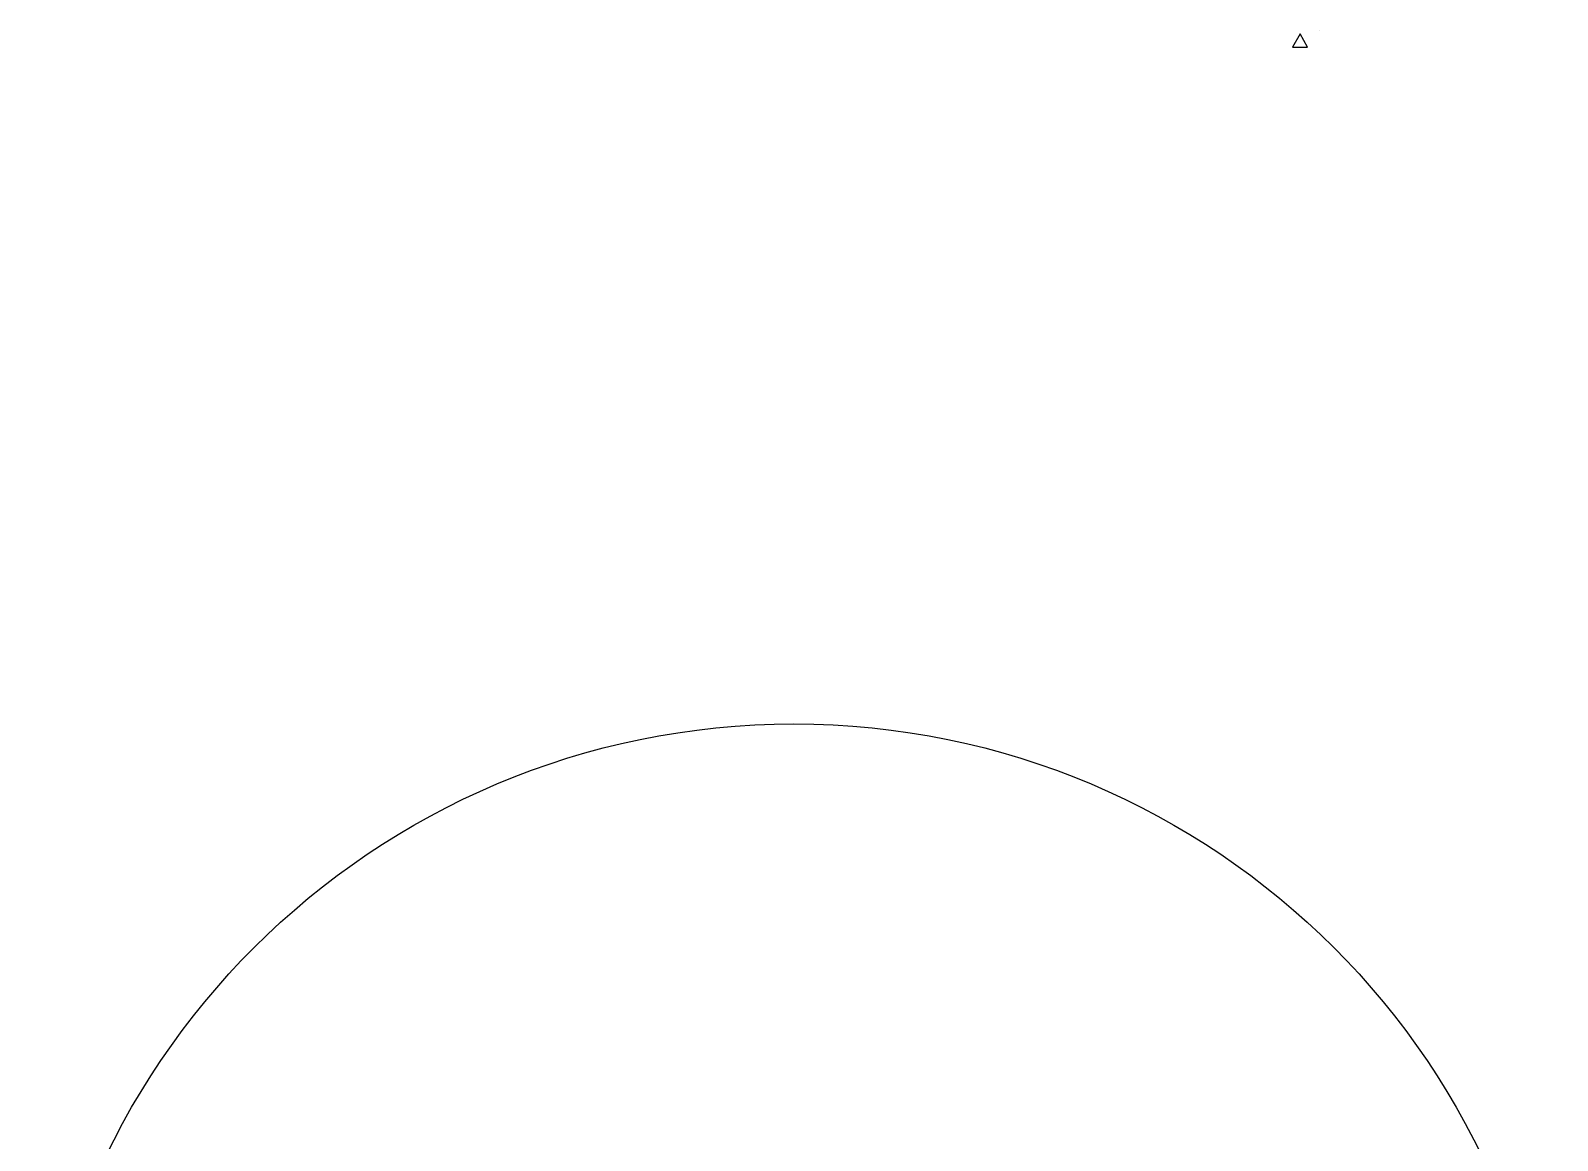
# Model space of a CAD drawing. Header units: millimetres. Extents: x -142 to 1878, y 891 to 3829.
# Drawn here: x -142 to 1878, y 2360 to 3829 of the extents above; entities that cross this region are included whole.
import ezdxf

# ---------------------------------------------------------------- set-up
doc = ezdxf.new("R2010")
doc.units = ezdxf.units.MM

msp = doc.modelspace()

# ---------------------------------------------------------------- linework, layer by layer
at = {"color": 4}
for p, q in [((1537, 3824.3), (1527, 3807)), ((1547, 3807), (1537, 3824.3)), ((1527, 3807), (1547, 3807))]:
    msp.add_line(p, q, dxfattribs=at)
msp.add_line((1562.1, 3828.8), (1562.1, 3828.8))
msp.add_circle((867.5, 1901.2), 1010)

doc.saveas('drawing.dxf')
